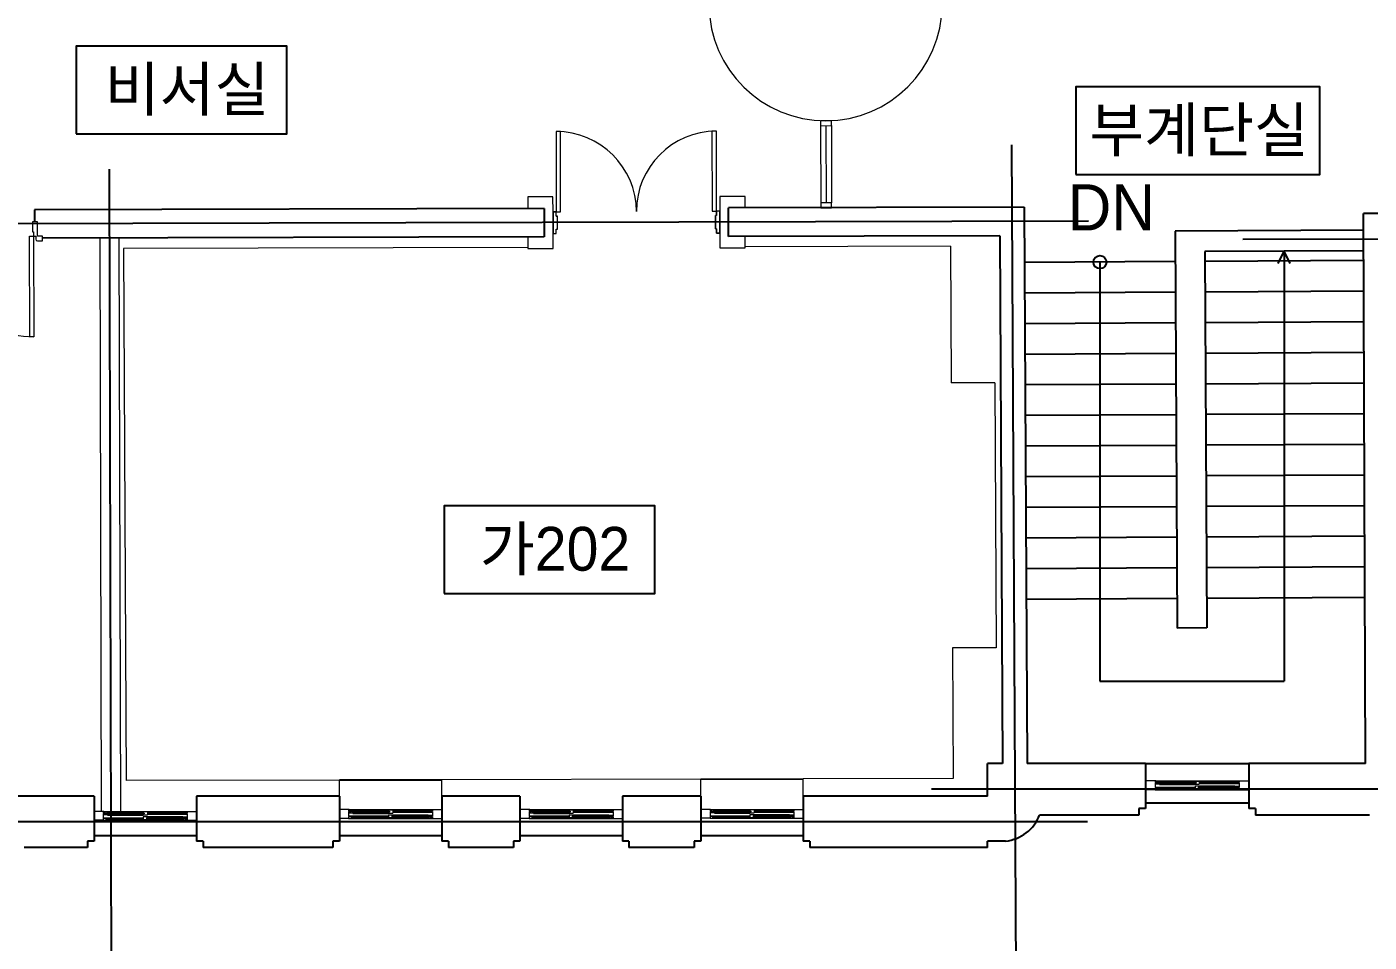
# Model space of a CAD drawing. Header units: millimetres. Extents: x 580267 to 706267, y -57600 to 28800.
# Drawn here: x 611712 to 623985, y -27494 to -19127 of the extents above; entities that cross this region are included whole.
import ezdxf
from ezdxf.enums import TextEntityAlignment as Align

# ---------------------------------------------------------------- set-up
doc = ezdxf.new("R2010")
doc.units = ezdxf.units.MM
doc.header["$LTSCALE"] = 5
for name, color, linetype in [('A-ELEV-0', 7, 'Continuous'), ('text', 7, 'Continuous'), ('단면선', 2, 'Continuous'), ('입면', 7, 'Continuous'), ('중심선', 1, 'Continuous')]:
    doc.layers.add(name, color=color, linetype=linetype)
for name, color, linetype, lineweight in [('ELE-1 (벽체 마감)', 3, 'Continuous', 9), ('ELE-2 (마감 창호)', 4, 'Continuous', 9), ('ELE-3  (마감)', 5, 'Continuous', 0)]:
    doc.layers.add(name, color=color, linetype=linetype, lineweight=lineweight)
doc.styles.get("Standard").update_dxf_attribs({"font": 'Gulim.ttf'})

msp = doc.modelspace()

# ---------------------------------------------------------------- linework, layer by layer
at = {"layer": 'A-ELEV-0', "linetype": 'ByBlock'}
for p, q in [((623933.4, -20983.9), (622211.6, -20993)), ((622211.6, -20993), (622230.7, -24623)), ((623934.1, -21173.9), (622482.6, -21181.6)), ((622482.6, -21181.6), (622500.7, -24621.5)), ((623208.3, -21177.8), (623208.3, -25107.2)), ((622213, -21273), (620834.1, -21280.3)), ((621523.5, -21276.6), (621523.5, -25107.2)), ((623934.4, -21263.9), (622483, -21271.6)), ((622214.5, -21553), (620835.5, -21560.3)), ((623935.4, -21543.9), (622484.5, -21551.6)), ((622216, -21833), (620837, -21840.3)), ((623936.4, -21823.9), (622486, -21831.6)), ((622217.5, -22113), (620838.5, -22120.3)), ((623937.4, -22103.9), (622487.5, -22111.6)), ((622218.9, -22393), (620840, -22400.3)), ((623938.3, -22383.9), (622488.9, -22391.6)), ((622220.4, -22673), (620841.4, -22680.3)), ((623939.3, -22663.9), (622490.4, -22671.6)), ((623940.3, -22943.9), (622491.9, -22951.6)), ((622221.9, -22953), (620842.9, -22960.3)), ((622223.4, -23233), (620844.4, -23240.3)), ((623941.3, -23223.9), (622493.4, -23231.6)), ((622224.8, -23513), (620845.9, -23520.2)), ((623942.3, -23503.9), (622494.8, -23511.6)), ((622226.3, -23793), (620847.3, -23800.2)), ((623943.3, -23783.9), (622496.3, -23791.5)), ((622227.8, -24073), (620848.8, -24080.2)), ((623944.3, -24063.9), (622497.8, -24071.5)), ((622229.3, -24353), (620850.3, -24360.2)), ((623945.3, -24343.9), (622499.3, -24351.5)), ((622500.7, -24621.5), (622230.7, -24623)), ((621523.5, -25107.2), (623208.3, -25107.2))]:
    msp.add_line(p, q, dxfattribs=at)
at = {"layer": 'ELE-1 (벽체 마감)'}
for p, q in [((612378.5, -21056.3), (612391.6, -26299.7)), ((612554.5, -21055.9), (612567.6, -26299.7))]:
    msp.add_line(p, q, dxfattribs=at)
at = {"layer": 'ELE-2 (마감 창호)'}
for p, q in [((619068.4, -19984.6), (618968.4, -19984.9)), ((618968.4, -19984.9), (618968.5, -20029.9)), ((619068.5, -20029.6), (619068.4, -19984.6)), ((616590.6, -20083.7), (616550.6, -20083.7)), ((616550.6, -20083.7), (616552.9, -20816.7)), ((616592.9, -20816.7), (616590.6, -20083.7)), ((618016.6, -20079.3), (617976.6, -20079.3)), ((617976.6, -20079.3), (617978.8, -20812.3)), ((618018.8, -20812.2), (618016.6, -20079.3)), ((618968.5, -20029.9), (619068.5, -20029.6)), ((618968.5, -20029.9), (618970.5, -20734.9)), ((619018.5, -20029.7), (619020.3, -20734.7)), ((619068.5, -20029.6), (619070.3, -20734.6)), ((619070.3, -20734.6), (618970.3, -20734.9)), ((618970.3, -20734.9), (618970.4, -20779.9)), ((619070.4, -20779.6), (619070.3, -20734.6)), ((616522.9, -20816.7), (616552.9, -20816.7)), ((616552.9, -20816.7), (616522.9, -20816.7)), ((616522.9, -20816.7), (616523.2, -21016.7)), ((616552.9, -20856.7), (616552.9, -20816.7)), ((616552.9, -20856.7), (616552.9, -20816.7)), ((616552.9, -20816.7), (616592.9, -20816.7)), ((616552.9, -20856.7), (616562.9, -20856.7)), ((616562.9, -20856.7), (616552.9, -20856.7)), ((616563.2, -20976.7), (616562.9, -20856.7)), ((616563.2, -20976.7), (616562.9, -20856.7)), ((617978.8, -20812.3), (618018.8, -20812.2)), ((618018.8, -20852.2), (618008.8, -20852.3)), ((618018.8, -20852.2), (618008.8, -20852.3)), ((618008.8, -20972.3), (618008.8, -20852.3)), ((618008.8, -20852.3), (618008.8, -20972.3)), ((618048.8, -20812.2), (618018.8, -20812.2)), ((618018.8, -20852.2), (618018.8, -20812.2)), ((618048.8, -20812.2), (618018.8, -20812.2)), ((618018.8, -20812.2), (618018.8, -20852.2)), ((618048.8, -21012.2), (618048.8, -20812.2)), ((618970.4, -20779.9), (619070.4, -20779.6)), ((611808.7, -20908.6), (611763.7, -20908.6)), ((611763.7, -20908.6), (611763.7, -21001.6)), ((611808.7, -21038.6), (611808.7, -20908.6)), ((616553.2, -20976.7), (616563.2, -20976.7)), ((616553.2, -21016.7), (616553.2, -20976.7)), ((616553.2, -21016.7), (616553.2, -20976.7)), ((616553.2, -20976.7), (616563.2, -20976.7)), ((618018.8, -20972.2), (618008.8, -20972.3)), ((618008.8, -20972.3), (618018.8, -20972.2)), ((618018.8, -21012.2), (618018.8, -20972.2)), ((618018.8, -20972.2), (618018.8, -21012.2)), ((611739.1, -21960.1), (611736.7, -21038.6)), ((611736.7, -21038.6), (611773.7, -21038.6)), ((611763.7, -21001.6), (611773.7, -21001.6)), ((611773.7, -21001.6), (611773.7, -21038.6)), ((611773.7, -21038.6), (611776.1, -21960.1)), ((611773.7, -21038.6), (611793.7, -21038.6)), ((611793.7, -21038.6), (611793.7, -21068.6)), ((611853.7, -21038.6), (611808.7, -21038.6)), ((611808.7, -21083.6), (611853.7, -21083.6)), ((611853.7, -21083.6), (611853.7, -21038.6)), ((616523.2, -21016.7), (616553.2, -21016.7)), ((616523.2, -21016.7), (616553.2, -21016.7)), ((618048.8, -21012.2), (618018.8, -21012.2)), ((618018.8, -21012.2), (618048.8, -21012.2)), ((611776.1, -21960.1), (611739.1, -21960.1)), ((622033.4, -26019.8), (621941.4, -26019.8)), ((622028.4, -26099.8), (621941.4, -26099.8)), ((622028.4, -26022.8), (622028.4, -26034.8)), ((622033.4, -26022.8), (622028.4, -26022.8)), ((622048.4, -26034.8), (622028.4, -26034.8)), ((622028.4, -26039.8), (622028.4, -26079.8)), ((622048.4, -26039.8), (622028.4, -26039.8)), ((622048.4, -26079.8), (622028.4, -26079.8)), ((622028.4, -26084.8), (622028.4, -26099.8)), ((622048.4, -26084.8), (622028.4, -26084.8)), ((622028.4, -26099.8), (622796.2, -26099.8)), ((622029.4, -26023.8), (622029.4, -26033.8)), ((622029.4, -26023.8), (622068.4, -26023.8)), ((622049.4, -26033.8), (622029.4, -26033.8)), ((622029.4, -26040.8), (622029.4, -26050.8)), ((622049.4, -26040.8), (622029.4, -26040.8)), ((622068.4, -26050.8), (622029.4, -26050.8)), ((622033.4, -26019.8), (622791.2, -26019.8)), ((622033.4, -26019.8), (622033.4, -26022.8)), ((622048.4, -26034.8), (622048.4, -26039.8)), ((622048.4, -26079.8), (622048.4, -26084.8)), ((622049.4, -26033.8), (622049.4, -26040.8)), ((622068.4, -26032.3), (622058.4, -26033.3)), ((622058.4, -26033.3), (622058.4, -26041.3)), ((622058.4, -26041.3), (622068.4, -26042.3)), ((622063.4, -26034.3), (622063.4, -26040.3)), ((622064.4, -26034.3), (622397.9, -26034.3)), ((622064.4, -26040.3), (622397.9, -26040.3)), ((622068.4, -26023.8), (622068.4, -26032.3)), ((622070.4, -26032.8), (622068.4, -26032.3)), ((622070.4, -26041.8), (622068.4, -26042.3)), ((622068.4, -26042.3), (622068.4, -26050.8)), ((622071.4, -26034.3), (622070.4, -26032.8)), ((622071.4, -26040.3), (622070.4, -26041.8)), ((622389.9, -26034.3), (622390.9, -26032.8)), ((622389.9, -26040.3), (622390.9, -26041.8)), ((622390.9, -26032.8), (622392.9, -26032.3)), ((622390.9, -26041.8), (622392.9, -26042.3)), ((622392.9, -26023.8), (622392.9, -26032.3)), ((622431.9, -26023.8), (622392.9, -26023.8)), ((622392.9, -26032.3), (622402.9, -26033.3)), ((622402.9, -26041.3), (622392.9, -26042.3)), ((622392.9, -26042.3), (622392.9, -26050.8)), ((622392.9, -26050.8), (622431.9, -26050.8)), ((622392.9, -26050.8), (622431.9, -26050.8)), ((622393.9, -26068.8), (622393.9, -26095.8)), ((622432.9, -26068.8), (622393.9, -26068.8)), ((622432.9, -26095.8), (622393.9, -26095.8)), ((622397.9, -26034.3), (622397.9, -26040.3)), ((622402.9, -26033.3), (622402.9, -26041.3)), ((622422.9, -26078.3), (622432.9, -26077.3)), ((622422.9, -26078.3), (622422.9, -26086.3)), ((622422.9, -26086.3), (622432.9, -26087.3)), ((622427.9, -26079.3), (622427.9, -26085.3)), ((622427.9, -26079.3), (622761.2, -26079.3)), ((622427.9, -26085.3), (622761.2, -26085.3)), ((622431.9, -26023.8), (622431.9, -26050.8)), ((622432.9, -26068.8), (622432.9, -26077.3)), ((622434.9, -26077.8), (622432.9, -26077.3)), ((622434.9, -26086.8), (622432.9, -26087.3)), ((622432.9, -26087.3), (622432.9, -26095.8)), ((622435.9, -26079.3), (622434.9, -26077.8)), ((622435.9, -26085.3), (622434.9, -26086.8)), ((622753.2, -26079.3), (622754.2, -26077.8)), ((622753.2, -26085.3), (622754.2, -26086.8)), ((622754.2, -26077.8), (622756.2, -26077.3)), ((622754.2, -26086.8), (622756.2, -26087.3)), ((622756.2, -26068.8), (622756.2, -26077.3)), ((622756.2, -26068.8), (622795.2, -26068.8)), ((622756.2, -26077.3), (622766.2, -26078.3)), ((622766.2, -26086.3), (622756.2, -26087.3)), ((622756.2, -26087.3), (622756.2, -26095.8)), ((622756.2, -26095.8), (622795.2, -26095.8)), ((622761.2, -26079.3), (622761.2, -26085.3)), ((622766.2, -26078.3), (622766.2, -26086.3)), ((622775.2, -26078.8), (622775.2, -26085.8)), ((622775.2, -26078.8), (622795.2, -26078.8)), ((622775.2, -26085.8), (622795.2, -26085.8)), ((622776.2, -26034.8), (622776.2, -26039.8)), ((622776.2, -26034.8), (622796.2, -26034.8)), ((622776.2, -26039.8), (622796.2, -26039.8)), ((622776.2, -26079.8), (622776.2, -26084.8)), ((622776.2, -26079.8), (622796.2, -26079.8)), ((622776.2, -26084.8), (622796.2, -26084.8)), ((622791.2, -26019.8), (622791.2, -26022.8)), ((622791.2, -26019.8), (622883.2, -26019.8)), ((622791.2, -26022.8), (622796.2, -26022.8)), ((622795.2, -26068.8), (622795.2, -26078.8)), ((622795.2, -26085.8), (622795.2, -26095.8)), ((622796.2, -26022.8), (622796.2, -26034.8)), ((622796.2, -26039.8), (622796.2, -26079.8)), ((622796.2, -26084.8), (622796.2, -26099.8)), ((622796.2, -26099.8), (622883.2, -26099.8)), ((612415.7, -26299.7), (612323.7, -26299.7)), ((612410.7, -26379.7), (612323.7, -26379.7)), ((612410.7, -26302.7), (612410.7, -26314.7)), ((612415.7, -26302.7), (612410.7, -26302.7)), ((612430.7, -26314.7), (612410.7, -26314.7)), ((612410.7, -26319.7), (612410.7, -26359.7)), ((612430.7, -26319.7), (612410.7, -26319.7)), ((612430.7, -26359.7), (612410.7, -26359.7)), ((612410.7, -26364.7), (612410.7, -26379.7)), ((612430.7, -26364.7), (612410.7, -26364.7)), ((612410.7, -26379.7), (613178.5, -26379.7)), ((612411.7, -26303.7), (612411.7, -26313.7)), ((612411.7, -26303.7), (612450.7, -26303.7)), ((612431.7, -26313.7), (612411.7, -26313.7)), ((612411.7, -26320.7), (612411.7, -26330.7)), ((612431.7, -26320.7), (612411.7, -26320.7)), ((612450.7, -26330.7), (612411.7, -26330.7)), ((612415.7, -26299.7), (613173.5, -26299.7)), ((612415.7, -26299.7), (612415.7, -26302.7)), ((612430.7, -26314.7), (612430.7, -26319.7)), ((612430.7, -26359.7), (612430.7, -26364.7)), ((612431.7, -26313.7), (612431.7, -26320.7)), ((612450.7, -26312.2), (612440.7, -26313.2)), ((612440.7, -26313.2), (612440.7, -26321.2)), ((612440.7, -26321.2), (612450.7, -26322.2)), ((612445.7, -26314.2), (612445.7, -26320.2)), ((612446.7, -26314.2), (612780.1, -26314.2)), ((612446.7, -26320.2), (612780.1, -26320.2)), ((612450.7, -26303.7), (612450.7, -26312.2)), ((612452.7, -26312.7), (612450.7, -26312.2)), ((612452.7, -26321.7), (612450.7, -26322.2)), ((612450.7, -26322.2), (612450.7, -26330.7)), ((612453.7, -26314.2), (612452.7, -26312.7)), ((612453.7, -26320.2), (612452.7, -26321.7)), ((612772.1, -26314.2), (612773.1, -26312.7)), ((612772.1, -26320.2), (612773.1, -26321.7)), ((612773.1, -26312.7), (612775.1, -26312.2)), ((612773.1, -26321.7), (612775.1, -26322.2)), ((612775.1, -26303.7), (612775.1, -26312.2)), ((612814.1, -26303.7), (612775.1, -26303.7)), ((612775.1, -26312.2), (612785.1, -26313.2)), ((612785.1, -26321.2), (612775.1, -26322.2)), ((612775.1, -26322.2), (612775.1, -26330.7)), ((612775.1, -26330.7), (612814.1, -26330.7)), ((612775.1, -26330.7), (612814.1, -26330.7)), ((612776.1, -26348.7), (612776.1, -26375.7)), ((612815.1, -26348.7), (612776.1, -26348.7)), ((612815.1, -26375.7), (612776.1, -26375.7)), ((612780.1, -26314.2), (612780.1, -26320.2)), ((612785.1, -26313.2), (612785.1, -26321.2)), ((612805.1, -26358.2), (612815.1, -26357.2)), ((612805.1, -26358.2), (612805.1, -26366.2)), ((612805.1, -26366.2), (612815.1, -26367.2)), ((612810.1, -26359.2), (612810.1, -26365.2)), ((612810.1, -26359.2), (613143.5, -26359.2)), ((612810.1, -26365.2), (613143.5, -26365.2)), ((612814.1, -26303.7), (612814.1, -26330.7)), ((612815.1, -26348.7), (612815.1, -26357.2)), ((612817.1, -26357.7), (612815.1, -26357.2)), ((612817.1, -26366.7), (612815.1, -26367.2)), ((612815.1, -26367.2), (612815.1, -26375.7)), ((612818.1, -26359.2), (612817.1, -26357.7)), ((612818.1, -26365.2), (612817.1, -26366.7)), ((613135.5, -26359.2), (613136.5, -26357.7)), ((613135.5, -26365.2), (613136.5, -26366.7)), ((613136.5, -26357.7), (613138.5, -26357.2)), ((613136.5, -26366.7), (613138.5, -26367.2)), ((613138.5, -26348.7), (613138.5, -26357.2)), ((613138.5, -26348.7), (613177.5, -26348.7)), ((613138.5, -26357.2), (613148.5, -26358.2)), ((613148.5, -26366.2), (613138.5, -26367.2)), ((613138.5, -26367.2), (613138.5, -26375.7)), ((613138.5, -26375.7), (613177.5, -26375.7)), ((613143.5, -26359.2), (613143.5, -26365.2)), ((613148.5, -26358.2), (613148.5, -26366.2)), ((613157.5, -26358.7), (613157.5, -26365.7)), ((613157.5, -26358.7), (613177.5, -26358.7)), ((613157.5, -26365.7), (613177.5, -26365.7)), ((613158.5, -26314.7), (613158.5, -26319.7)), ((613158.5, -26314.7), (613178.5, -26314.7)), ((613158.5, -26319.7), (613178.5, -26319.7)), ((613158.5, -26359.7), (613158.5, -26364.7)), ((613158.5, -26359.7), (613178.5, -26359.7)), ((613158.5, -26364.7), (613178.5, -26364.7)), ((613173.5, -26299.7), (613173.5, -26302.7)), ((613173.5, -26299.7), (613265.5, -26299.7)), ((613173.5, -26302.7), (613178.5, -26302.7)), ((613177.5, -26348.7), (613177.5, -26358.7)), ((613177.5, -26365.7), (613177.5, -26375.7)), ((613178.5, -26302.7), (613178.5, -26314.7)), ((613178.5, -26319.7), (613178.5, -26359.7)), ((613178.5, -26364.7), (613178.5, -26379.7)), ((613178.5, -26379.7), (613265.5, -26379.7)), ((614659, -26282.5), (614567, -26282.5)), ((614654, -26362.5), (614567, -26362.5)), ((614654, -26285.5), (614654, -26297.5)), ((614659, -26285.5), (614654, -26285.5)), ((614674, -26297.5), (614654, -26297.5)), ((614654, -26302.5), (614654, -26342.5)), ((614674, -26302.5), (614654, -26302.5)), ((614674, -26342.5), (614654, -26342.5)), ((614654, -26347.5), (614654, -26362.5)), ((614674, -26347.5), (614654, -26347.5)), ((614654, -26362.5), (615421.8, -26362.5)), ((614655, -26286.5), (614655, -26296.5)), ((614655, -26286.5), (614694, -26286.5)), ((614675, -26296.5), (614655, -26296.5)), ((614655, -26303.5), (614655, -26313.5)), ((614675, -26303.5), (614655, -26303.5)), ((614694, -26313.5), (614655, -26313.5)), ((614659, -26282.5), (615416.8, -26282.5)), ((614659, -26282.5), (614659, -26285.5)), ((614674, -26297.5), (614674, -26302.5)), ((614674, -26342.5), (614674, -26347.5)), ((614675, -26296.5), (614675, -26303.5)), ((614694, -26295), (614684, -26296)), ((614684, -26296), (614684, -26304)), ((614684, -26304), (614694, -26305)), ((614689, -26297), (614689, -26303)), ((614690, -26297), (615023.5, -26297)), ((614690, -26303), (615023.5, -26303)), ((614694, -26286.5), (614694, -26295)), ((614696, -26295.5), (614694, -26295)), ((614696, -26304.5), (614694, -26305)), ((614694, -26305), (614694, -26313.5)), ((614697, -26297), (614696, -26295.5)), ((614697, -26303), (614696, -26304.5)), ((615015.5, -26297), (615016.5, -26295.5)), ((615015.5, -26303), (615016.5, -26304.5)), ((615016.5, -26295.5), (615018.5, -26295)), ((615016.5, -26304.5), (615018.5, -26305)), ((615018.5, -26286.5), (615018.5, -26295)), ((615057.5, -26286.5), (615018.5, -26286.5)), ((615018.5, -26295), (615028.5, -26296)), ((615028.5, -26304), (615018.5, -26305)), ((615018.5, -26305), (615018.5, -26313.5)), ((615018.5, -26313.5), (615057.5, -26313.5)), ((615018.5, -26313.5), (615057.5, -26313.5)), ((615019.5, -26331.5), (615019.5, -26358.5)), ((615058.5, -26331.5), (615019.5, -26331.5)), ((615058.5, -26358.5), (615019.5, -26358.5)), ((615023.5, -26297), (615023.5, -26303)), ((615028.5, -26296), (615028.5, -26304)), ((615048.5, -26341), (615058.5, -26340)), ((615048.5, -26341), (615048.5, -26349)), ((615048.5, -26349), (615058.5, -26350)), ((615053.5, -26342), (615053.5, -26348)), ((615053.5, -26342), (615386.8, -26342)), ((615053.5, -26348), (615386.8, -26348)), ((615057.5, -26286.5), (615057.5, -26313.5)), ((615058.5, -26331.5), (615058.5, -26340)), ((615060.5, -26340.5), (615058.5, -26340)), ((615060.5, -26349.5), (615058.5, -26350)), ((615058.5, -26350), (615058.5, -26358.5)), ((615061.5, -26342), (615060.5, -26340.5)), ((615061.5, -26348), (615060.5, -26349.5)), ((615378.8, -26342), (615379.8, -26340.5)), ((615378.8, -26348), (615379.8, -26349.5)), ((615379.8, -26340.5), (615381.8, -26340)), ((615379.8, -26349.5), (615381.8, -26350)), ((615381.8, -26331.5), (615381.8, -26340)), ((615381.8, -26331.5), (615420.8, -26331.5)), ((615381.8, -26340), (615391.8, -26341)), ((615391.8, -26349), (615381.8, -26350)), ((615381.8, -26350), (615381.8, -26358.5)), ((615381.8, -26358.5), (615420.8, -26358.5)), ((615386.8, -26342), (615386.8, -26348)), ((615391.8, -26341), (615391.8, -26349)), ((615400.8, -26341.5), (615400.8, -26348.5)), ((615400.8, -26341.5), (615420.8, -26341.5)), ((615400.8, -26348.5), (615420.8, -26348.5)), ((615401.8, -26297.5), (615401.8, -26302.5)), ((615401.8, -26297.5), (615421.8, -26297.5)), ((615401.8, -26302.5), (615421.8, -26302.5)), ((615401.8, -26342.5), (615401.8, -26347.5)), ((615401.8, -26342.5), (615421.8, -26342.5)), ((615401.8, -26347.5), (615421.8, -26347.5)), ((615416.8, -26282.5), (615416.8, -26285.5)), ((615416.8, -26282.5), (615508.8, -26282.5)), ((615416.8, -26285.5), (615421.8, -26285.5)), ((615420.8, -26331.5), (615420.8, -26341.5)), ((615420.8, -26348.5), (615420.8, -26358.5)), ((615421.8, -26285.5), (615421.8, -26297.5)), ((615421.8, -26302.5), (615421.8, -26342.5)), ((615421.8, -26347.5), (615421.8, -26362.5)), ((615421.8, -26362.5), (615508.8, -26362.5)), ((616309.8, -26282.5), (616217.8, -26282.5)), ((616304.8, -26362.5), (616217.8, -26362.5)), ((616304.8, -26285.5), (616304.8, -26297.5)), ((616309.8, -26285.5), (616304.8, -26285.5)), ((616324.8, -26297.5), (616304.8, -26297.5)), ((616304.8, -26302.5), (616304.8, -26342.5)), ((616324.8, -26302.5), (616304.8, -26302.5)), ((616324.8, -26342.5), (616304.8, -26342.5)), ((616304.8, -26347.5), (616304.8, -26362.5)), ((616324.8, -26347.5), (616304.8, -26347.5)), ((616304.8, -26362.5), (617072.6, -26362.5)), ((616305.8, -26286.5), (616305.8, -26296.5)), ((616305.8, -26286.5), (616344.8, -26286.5)), ((616325.8, -26296.5), (616305.8, -26296.5)), ((616305.8, -26303.5), (616305.8, -26313.5)), ((616325.8, -26303.5), (616305.8, -26303.5)), ((616344.8, -26313.5), (616305.8, -26313.5)), ((616309.8, -26282.5), (617067.6, -26282.5)), ((616309.8, -26282.5), (616309.8, -26285.5)), ((616324.8, -26297.5), (616324.8, -26302.5)), ((616324.8, -26342.5), (616324.8, -26347.5)), ((616325.8, -26296.5), (616325.8, -26303.5)), ((616344.8, -26295), (616334.8, -26296)), ((616334.8, -26296), (616334.8, -26304)), ((616334.8, -26304), (616344.8, -26305)), ((616339.8, -26297), (616339.8, -26303)), ((616340.8, -26297), (616674.2, -26297)), ((616340.8, -26303), (616674.2, -26303)), ((616344.8, -26286.5), (616344.8, -26295)), ((616346.8, -26295.5), (616344.8, -26295)), ((616346.8, -26304.5), (616344.8, -26305)), ((616344.8, -26305), (616344.8, -26313.5)), ((616347.8, -26297), (616346.8, -26295.5)), ((616347.8, -26303), (616346.8, -26304.5)), ((616666.2, -26297), (616667.2, -26295.5)), ((616666.2, -26303), (616667.2, -26304.5)), ((616667.2, -26295.5), (616669.2, -26295)), ((616667.2, -26304.5), (616669.2, -26305)), ((616669.2, -26286.5), (616669.2, -26295)), ((616708.2, -26286.5), (616669.2, -26286.5)), ((616669.2, -26295), (616679.2, -26296)), ((616679.2, -26304), (616669.2, -26305)), ((616669.2, -26305), (616669.2, -26313.5)), ((616669.2, -26313.5), (616708.2, -26313.5)), ((616669.2, -26313.5), (616708.2, -26313.5)), ((616670.2, -26331.5), (616670.2, -26358.5)), ((616709.2, -26331.5), (616670.2, -26331.5)), ((616709.2, -26358.5), (616670.2, -26358.5)), ((616674.2, -26297), (616674.2, -26303)), ((616679.2, -26296), (616679.2, -26304)), ((616699.2, -26341), (616709.2, -26340)), ((616699.2, -26341), (616699.2, -26349)), ((616699.2, -26349), (616709.2, -26350)), ((616704.2, -26342), (616704.2, -26348)), ((616704.2, -26342), (617037.6, -26342)), ((616704.2, -26348), (617037.6, -26348)), ((616708.2, -26286.5), (616708.2, -26313.5)), ((616709.2, -26331.5), (616709.2, -26340)), ((616711.2, -26340.5), (616709.2, -26340)), ((616711.2, -26349.5), (616709.2, -26350)), ((616709.2, -26350), (616709.2, -26358.5)), ((616712.2, -26342), (616711.2, -26340.5)), ((616712.2, -26348), (616711.2, -26349.5)), ((617029.6, -26342), (617030.6, -26340.5)), ((617029.6, -26348), (617030.6, -26349.5)), ((617030.6, -26340.5), (617032.6, -26340)), ((617030.6, -26349.5), (617032.6, -26350)), ((617032.6, -26331.5), (617032.6, -26340)), ((617032.6, -26331.5), (617071.6, -26331.5)), ((617032.6, -26340), (617042.6, -26341)), ((617042.6, -26349), (617032.6, -26350)), ((617032.6, -26350), (617032.6, -26358.5)), ((617032.6, -26358.5), (617071.6, -26358.5)), ((617037.6, -26342), (617037.6, -26348)), ((617042.6, -26341), (617042.6, -26349)), ((617051.6, -26341.5), (617051.6, -26348.5)), ((617051.6, -26341.5), (617071.6, -26341.5)), ((617051.6, -26348.5), (617071.6, -26348.5)), ((617052.6, -26297.5), (617052.6, -26302.5)), ((617052.6, -26297.5), (617072.6, -26297.5)), ((617052.6, -26302.5), (617072.6, -26302.5)), ((617052.6, -26342.5), (617052.6, -26347.5)), ((617052.6, -26342.5), (617072.6, -26342.5)), ((617052.6, -26347.5), (617072.6, -26347.5)), ((617067.6, -26282.5), (617067.6, -26285.5)), ((617067.6, -26282.5), (617159.6, -26282.5)), ((617067.6, -26285.5), (617072.6, -26285.5)), ((617071.6, -26331.5), (617071.6, -26341.5)), ((617071.6, -26348.5), (617071.6, -26358.5)), ((617072.6, -26285.5), (617072.6, -26297.5)), ((617072.6, -26302.5), (617072.6, -26342.5)), ((617072.6, -26347.5), (617072.6, -26362.5)), ((617072.6, -26362.5), (617159.6, -26362.5)), ((617963.4, -26281.6), (617871.4, -26281.6)), ((617958.4, -26361.6), (617871.4, -26361.6)), ((617958.4, -26284.6), (617958.4, -26296.6)), ((617963.4, -26284.6), (617958.4, -26284.6)), ((617978.4, -26296.6), (617958.4, -26296.6)), ((617958.4, -26301.6), (617958.4, -26341.6)), ((617978.4, -26301.6), (617958.4, -26301.6)), ((617978.4, -26341.6), (617958.4, -26341.6)), ((617958.4, -26346.6), (617958.4, -26361.6)), ((617978.4, -26346.6), (617958.4, -26346.6)), ((617958.4, -26361.6), (618726.2, -26361.6)), ((617959.4, -26285.6), (617959.4, -26295.6)), ((617959.4, -26285.6), (617998.4, -26285.6)), ((617979.4, -26295.6), (617959.4, -26295.6)), ((617959.4, -26302.6), (617959.4, -26312.6)), ((617979.4, -26302.6), (617959.4, -26302.6)), ((617998.4, -26312.6), (617959.4, -26312.6)), ((617963.4, -26281.6), (618721.2, -26281.6)), ((617963.4, -26281.6), (617963.4, -26284.6)), ((617978.4, -26296.6), (617978.4, -26301.6)), ((617978.4, -26341.6), (617978.4, -26346.6)), ((617979.4, -26295.6), (617979.4, -26302.6)), ((617998.4, -26294.1), (617988.4, -26295.1)), ((617988.4, -26295.1), (617988.4, -26303.1)), ((617988.4, -26303.1), (617998.4, -26304.1)), ((617993.4, -26296.1), (617993.4, -26302.1)), ((617994.4, -26296.1), (618327.9, -26296.1)), ((617994.4, -26302.1), (618327.9, -26302.1)), ((617998.4, -26285.6), (617998.4, -26294.1)), ((618000.4, -26294.6), (617998.4, -26294.1)), ((618000.4, -26303.6), (617998.4, -26304.1)), ((617998.4, -26304.1), (617998.4, -26312.6)), ((618001.4, -26296.1), (618000.4, -26294.6)), ((618001.4, -26302.1), (618000.4, -26303.6)), ((618319.9, -26296.1), (618320.9, -26294.6)), ((618319.9, -26302.1), (618320.9, -26303.6)), ((618320.9, -26294.6), (618322.9, -26294.1)), ((618320.9, -26303.6), (618322.9, -26304.1)), ((618322.9, -26285.6), (618322.9, -26294.1)), ((618361.9, -26285.6), (618322.9, -26285.6)), ((618322.9, -26294.1), (618332.9, -26295.1)), ((618332.9, -26303.1), (618322.9, -26304.1)), ((618322.9, -26304.1), (618322.9, -26312.6)), ((618322.9, -26312.6), (618361.9, -26312.6)), ((618322.9, -26312.6), (618361.9, -26312.6)), ((618323.9, -26330.6), (618323.9, -26357.6)), ((618362.9, -26330.6), (618323.9, -26330.6)), ((618362.9, -26357.6), (618323.9, -26357.6)), ((618327.9, -26296.1), (618327.9, -26302.1)), ((618332.9, -26295.1), (618332.9, -26303.1)), ((618352.9, -26340.1), (618362.9, -26339.1)), ((618352.9, -26340.1), (618352.9, -26348.1)), ((618352.9, -26348.1), (618362.9, -26349.1)), ((618357.9, -26341.1), (618357.9, -26347.1)), ((618357.9, -26341.1), (618691.2, -26341.1)), ((618357.9, -26347.1), (618691.2, -26347.1)), ((618361.9, -26285.6), (618361.9, -26312.6)), ((618362.9, -26330.6), (618362.9, -26339.1)), ((618364.9, -26339.6), (618362.9, -26339.1)), ((618364.9, -26348.6), (618362.9, -26349.1)), ((618362.9, -26349.1), (618362.9, -26357.6)), ((618365.9, -26341.1), (618364.9, -26339.6)), ((618365.9, -26347.1), (618364.9, -26348.6)), ((618683.2, -26341.1), (618684.2, -26339.6)), ((618683.2, -26347.1), (618684.2, -26348.6)), ((618684.2, -26339.6), (618686.2, -26339.1)), ((618684.2, -26348.6), (618686.2, -26349.1)), ((618686.2, -26330.6), (618686.2, -26339.1)), ((618686.2, -26330.6), (618725.2, -26330.6)), ((618686.2, -26339.1), (618696.2, -26340.1)), ((618696.2, -26348.1), (618686.2, -26349.1)), ((618686.2, -26349.1), (618686.2, -26357.6)), ((618686.2, -26357.6), (618725.2, -26357.6)), ((618691.2, -26341.1), (618691.2, -26347.1)), ((618696.2, -26340.1), (618696.2, -26348.1)), ((618705.2, -26340.6), (618705.2, -26347.6)), ((618705.2, -26340.6), (618725.2, -26340.6)), ((618705.2, -26347.6), (618725.2, -26347.6)), ((618706.2, -26296.6), (618706.2, -26301.6)), ((618706.2, -26296.6), (618726.2, -26296.6)), ((618706.2, -26301.6), (618726.2, -26301.6)), ((618706.2, -26341.6), (618706.2, -26346.6)), ((618706.2, -26341.6), (618726.2, -26341.6)), ((618706.2, -26346.6), (618726.2, -26346.6)), ((618721.2, -26281.6), (618721.2, -26284.6)), ((618721.2, -26281.6), (618813.2, -26281.6)), ((618721.2, -26284.6), (618726.2, -26284.6)), ((618725.2, -26330.6), (618725.2, -26340.6)), ((618725.2, -26347.6), (618725.2, -26357.6)), ((618726.2, -26284.6), (618726.2, -26296.6)), ((618726.2, -26301.6), (618726.2, -26341.6)), ((618726.2, -26346.6), (618726.2, -26361.6)), ((618726.2, -26361.6), (618813.2, -26361.6))]:
    msp.add_line(p, q, dxfattribs=at)
for centre, radius, start, end in [((619015.3, -18918.6), 1066.2, 180.65868, 359.62765), ((616552.9, -20816.7), 733, 0.17536, 90.17536), ((618018.8, -20812.2), 732.9, 90.17537, 180.17536), ((611773.7, -21038.6), 921.5, 180.14619, 270.14619), ((611808.7, -21068.6), 15, 180, 270)]:
    msp.add_arc(centre, radius, start, end, dxfattribs=at)
at = {"layer": 'ELE-3  (마감)'}
for p, q in [((616293.5, -21142.6), (612594.3, -21151.8)), ((612594.3, -21151.8), (612620, -26016.7)), ((620156.3, -21132.9), (618278.8, -21137.6)), ((620156.3, -21132.9), (620162.9, -22381.9)), ((620562.9, -22380.9), (620162.9, -22381.9)), ((620562.9, -22380.9), (620575.7, -24802.8)), ((620575.7, -24802.8), (620175.7, -24803.8)), ((620175.7, -24803.8), (620182, -25997.9)), ((614569.6, -26011.9), (612620, -26016.7)), ((614569.6, -26159.7), (614569.6, -26011.9)), ((617874, -26003.6), (615506.2, -26009.5)), ((615506.2, -26159.7), (615506.2, -26009.5)), ((617874, -26159.7), (617874, -26003.6)), ((620182, -25997.9), (618810.6, -26001.3)), ((618810.6, -26159.7), (618810.6, -26001.3))]:
    msp.add_line(p, q, dxfattribs=at)
for points in [[(616293.3, -21046.6), (616293.5, -21151.6), (616523.5, -21151.7), (616523.2, -21016.7), (616522.9, -20816.7), (616522.6, -20681.7), (616292.6, -20681.6), (616292.8, -20786.6)], [(618278.8, -20781.6), (618278.8, -20676.6), (618048.8, -20677.2), (618048.8, -20812.2), (618048.8, -21012.2), (618048.8, -21147.2), (618278.8, -21146.6), (618278.8, -21041.6)]]:
    msp.add_lwpolyline(points, dxfattribs=at)
at = {"layer": 'text'}
for points in [[(612161.5, -20103.7), (614090.1, -20103.7), (614090.1, -19301.8), (612161.5, -19301.8)], [(621304.4, -20476.5), (623533, -20476.5), (623533, -19674.6), (621304.4, -19674.6)], [(615526.2, -24305.6), (617454.8, -24305.6), (617454.8, -23503.7), (615526.2, -23503.7)]]:
    msp.add_lwpolyline(points, close=True, dxfattribs=at)
at = {"layer": '단면선'}
for p, q in [((616442.8, -20786.2), (611782.8, -20797.8)), ((611782.8, -20797.8), (611783.1, -20908.6)), ((616442.8, -20786.2), (616443.3, -21046.2)), ((620831.4, -20775.2), (618128.8, -20782.1)), ((618128.8, -21042.1), (618128.8, -20782.1)), ((620831.4, -20775.2), (620858.2, -25861.4)), ((625148.4, -20832.2), (623932.9, -20833.6)), ((623950.6, -25861.4), (623932.9, -20833.6)), ((616443.3, -21046.2), (611853.7, -21057.6)), ((620607.8, -21035.8), (618128.8, -21042.1)), ((620607.8, -21035.8), (620633.2, -25861.4)), ((620633.2, -25861.4), (620495.3, -25861.4)), ((620495.3, -26159.7), (620495.3, -25861.4)), ((621939.2, -25861.4), (620858.2, -25861.4)), ((621939.2, -25861.4), (621939.2, -26271.4)), ((623950.6, -25861.4), (622885.4, -25861.4)), ((622885.4, -25861.4), (622885.4, -26271.4)), ((612326.2, -26159.7), (611627.1, -26159.7)), ((612326.2, -26159.7), (612326.2, -26569.7)), ((614569.6, -26159.7), (613262.9, -26159.7)), ((613262.9, -26159.7), (613262.9, -26569.7)), ((614569.6, -26159.7), (614569.6, -26569.7)), ((616220.3, -26159.7), (615506.2, -26159.7)), ((615506.2, -26159.7), (615506.2, -26569.7)), ((616220.3, -26159.7), (616220.3, -26569.7)), ((617874, -26159.7), (617157, -26159.7)), ((617157, -26159.7), (617157, -26569.7)), ((617874, -26159.7), (617874, -26569.7)), ((620495.3, -26159.7), (618810.6, -26159.7)), ((618810.6, -26159.7), (618810.6, -26569.7)), ((621879.2, -26331.4), (620971.9, -26331.4)), ((621939.2, -26271.4), (621879.2, -26271.4)), ((621879.2, -26271.4), (621879.2, -26331.4)), ((622945.4, -26271.4), (622885.4, -26271.4)), ((622945.4, -26271.4), (622945.4, -26331.4)), ((623987.5, -26331.4), (622945.4, -26331.4)), ((612266.2, -26629.7), (611687.1, -26629.7)), ((612326.2, -26569.7), (612266.2, -26569.7)), ((612266.2, -26569.7), (612266.2, -26629.7)), ((613322.9, -26569.7), (613262.9, -26569.7)), ((613322.9, -26569.7), (613322.9, -26629.7)), ((614509.6, -26629.7), (613322.9, -26629.7)), ((614569.6, -26569.7), (614509.6, -26569.7)), ((614509.6, -26569.7), (614509.6, -26629.7)), ((615566.2, -26569.7), (615506.2, -26569.7)), ((615566.2, -26569.7), (615566.2, -26629.7)), ((616160.3, -26629.7), (615566.2, -26629.7)), ((616220.3, -26569.7), (616160.3, -26569.7)), ((616160.3, -26569.7), (616160.3, -26629.7)), ((617217, -26569.7), (617157, -26569.7)), ((617217, -26569.7), (617217, -26629.7)), ((617814, -26629.7), (617217, -26629.7)), ((617874, -26569.7), (617814, -26569.7)), ((617814, -26569.7), (617814, -26629.7)), ((618870.6, -26569.7), (618810.6, -26569.7)), ((618870.6, -26569.7), (618870.6, -26629.7)), ((620495.3, -26629.7), (618870.6, -26629.7)), ((620660.2, -26569.7), (620495.3, -26569.7)), ((620495.3, -26629.7), (620495.3, -26569.7))]:
    msp.add_line(p, q, dxfattribs=at)
msp.add_arc((620623.7, -26198.9), 372.5, 275.62026, 339.1673, dxfattribs=at)
at = {"layer": '입면'}
for p, q in [((621939.2, -25861.4), (622885.4, -25861.4)), ((614569.6, -26009.5), (615506.2, -26009.5)), ((617874, -26003.6), (618810.6, -26001.3)), ((622048.4, -26079.8), (622393.9, -26079.8)), ((622048.4, -26084.8), (622393.9, -26084.8)), ((622068.4, -26023.8), (622392.9, -26023.8)), ((622068.4, -26050.8), (622392.9, -26050.8)), ((622431.9, -26034.8), (622796.2, -26034.8)), ((622431.9, -26039.8), (622796.2, -26039.8)), ((622432.9, -26068.8), (622756.2, -26068.8)), ((622432.9, -26095.8), (622756.2, -26095.8)), ((621939.2, -26221.4), (622885.4, -26221.4)), ((612430.7, -26359.7), (612776.1, -26359.7)), ((612430.7, -26364.7), (612776.1, -26364.7)), ((612450.7, -26303.7), (612775.1, -26303.7)), ((612450.7, -26330.7), (612775.1, -26330.7)), ((612814.1, -26314.7), (613178.5, -26314.7)), ((612814.1, -26319.7), (613178.5, -26319.7)), ((612815.1, -26348.7), (613138.5, -26348.7)), ((612815.1, -26375.7), (613138.5, -26375.7)), ((614674, -26342.5), (615019.5, -26342.5)), ((614674, -26347.5), (615019.5, -26347.5)), ((614694, -26286.5), (615018.5, -26286.5)), ((614694, -26313.5), (615018.5, -26313.5)), ((615057.5, -26297.5), (615421.8, -26297.5)), ((615057.5, -26302.5), (615421.8, -26302.5)), ((615058.5, -26331.5), (615381.8, -26331.5)), ((615058.5, -26358.5), (615381.8, -26358.5)), ((616324.8, -26342.5), (616670.2, -26342.5)), ((616324.8, -26347.5), (616670.2, -26347.5)), ((616344.8, -26286.5), (616669.2, -26286.5)), ((616344.8, -26313.5), (616669.2, -26313.5)), ((616708.2, -26297.5), (617072.6, -26297.5)), ((616708.2, -26302.5), (617072.6, -26302.5)), ((616709.2, -26331.5), (617032.6, -26331.5)), ((616709.2, -26358.5), (617032.6, -26358.5)), ((617978.4, -26341.6), (618323.9, -26341.6)), ((617978.4, -26346.6), (618323.9, -26346.6)), ((617998.4, -26285.6), (618322.9, -26285.6)), ((617998.4, -26312.6), (618322.9, -26312.6)), ((618361.9, -26296.6), (618726.2, -26296.6)), ((618361.9, -26301.6), (618726.2, -26301.6)), ((618362.9, -26330.6), (618686.2, -26330.6)), ((618362.9, -26357.6), (618686.2, -26357.6)), ((612326.2, -26519.7), (613262.9, -26519.7)), ((614569.6, -26519.7), (615506.2, -26519.7)), ((616220.3, -26519.7), (617157, -26519.7)), ((617874, -26519.7), (618810.6, -26519.7))]:
    msp.add_line(p, q, dxfattribs=at)
for points in [[(623152.1, -21289.9), (623208.3, -21177.8)], [(623264.6, -21289.9), (623208.3, -21177.8)]]:
    msp.add_lwpolyline(points, dxfattribs=at)
msp.add_circle((621523.5, -21276.6), 60, dxfattribs=at)
at = {"layer": '중심선'}
for p, q in [((620715.9, -20205.5), (620774.8, -31384.5)), ((612464.9, -20426.1), (612492.3, -31384.5)), ((621419.6, -20903.7), (597674.8, -20963.1)), ((651891.5, -21034.7), (622829.3, -21069.9)), ((626058.6, -26096.4), (619983.8, -26096.4)), ((621409.2, -26394.7), (597674.8, -26394.7))]:
    msp.add_line(p, q, dxfattribs=at)

# ---------------------------------------------------------------- texts
at = {"layer": 'text'}
for s, height, p in [('비서실', 400, (613177, -19695.9)), ('부계단실', 400, (622429.9, -20068.7)), ('DN', 422.4, (621627.4, -20776.8)), ('가202', 400, (616541.7, -23897.8))]:
    msp.add_text(s, height=height, dxfattribs=at).set_placement(p, align=Align.MIDDLE_CENTER)

doc.saveas('drawing.dxf')
